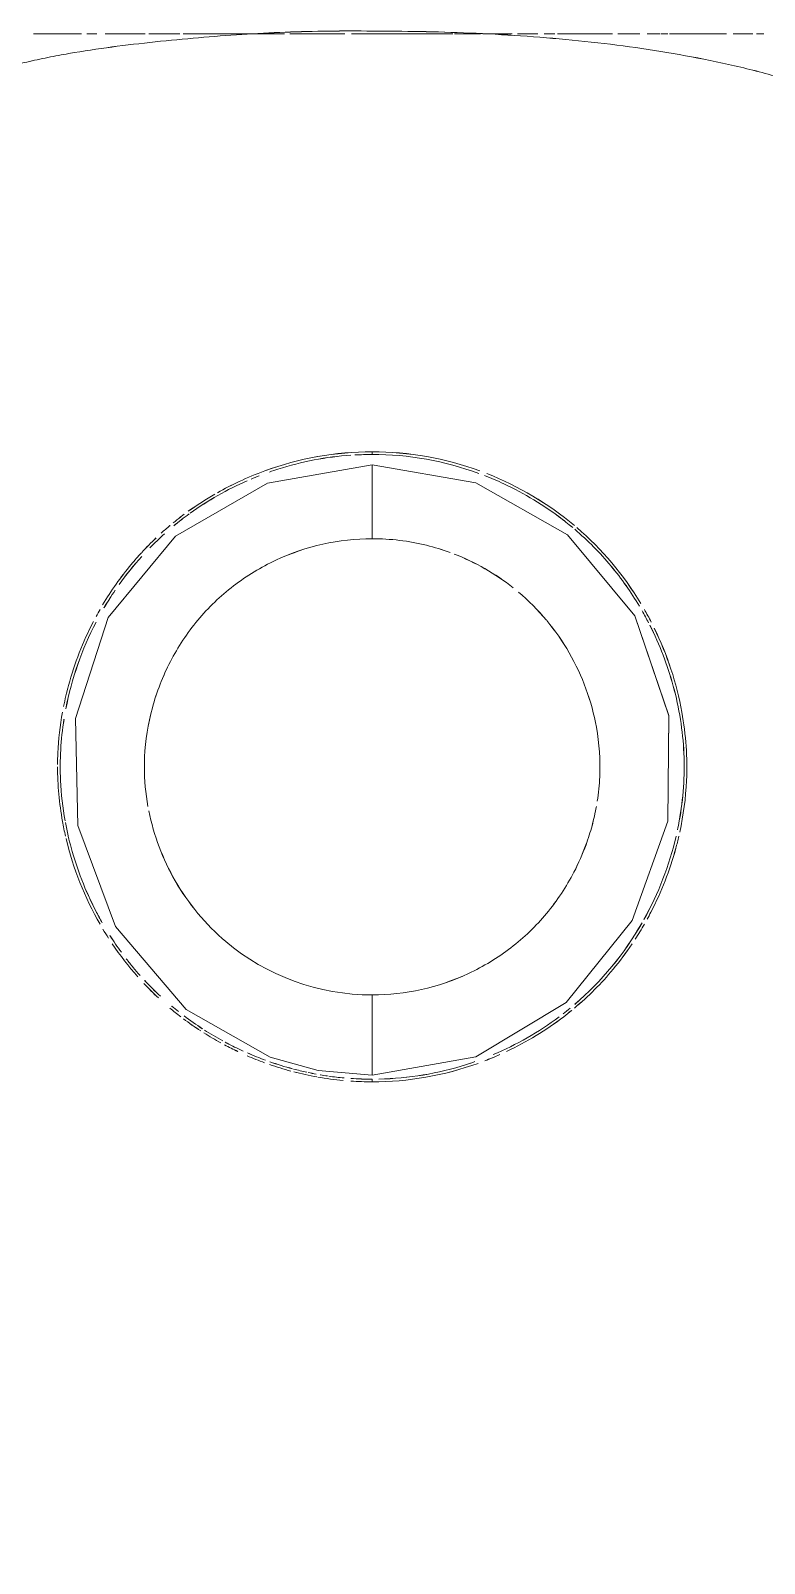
# Model space of a CAD drawing. Header units: millimetres. Extents: x -4000 to 187956, y -58990 to 162485.
# Drawn here: x 1847.4 to 1973.4, y 76805 to 77068 of the extents above; entities that cross this region are included whole.
import ezdxf

# ---------------------------------------------------------------- set-up
doc = ezdxf.new("R2010")
doc.units = ezdxf.units.MM
doc.layers.add('P-SANR-FIXT', color=6, linetype='Continuous', lineweight=9)

# ---------------------------------------------------------------- blocks, each defined once
blk = doc.blocks.new('WCPan-SquattingPan-Vitra-ArkitektSeries-5952 - CMPX502N-V792-0_000')
at = {"layer": 'P-SANR-FIXT', "color": 254}
for p, q in [((-58.16, 124.95), (-49.94, 124.95)), ((-49.02, 124.95), (-47.3, 124.95)), ((-45.86, 124.95), (-39.01, 124.95)), ((-38.36, 124.95), (-33.03, 124.95)), ((-32.45, 124.95), (-15.07, 124.95)), ((-14.16, 124.95), (-12.54, 124.95)), ((10.49, 124.95), (13.84, 124.95)), ((14.14, 124.95), (18.61, 124.95)), ((19.02, 124.95), (24.06, 124.95)), ((24.95, 124.95), (28.47, 124.95)), ((29.53, 124.95), (31.4, 124.95)), ((31.85, 124.95), (33.54, 124.95)), ((36.64, 124.95), (41.26, 124.95)), ((42.18, 124.95), (45.98, 124.95)), ((47.25, 124.95), (49.42, 124.95)), ((49.56, 124.95), (50.8, 124.95)), ((51.1, 124.95), (52.91, 124.95)), ((52.97, 124.95), (59.11, 124.95)), ((62.03, 124.95), (65.41, 124.95)), ((0, 52.76), (0, 52.99)), ((0, -54.66), (0, -54.43))]:
    blk.add_line(p, q, dxfattribs=at)
at = {"layer": 'P-SANR-FIXT', "color": 253}
for p, q in [((-12.54, 124.95), (-4.71, 124.95)), ((-3.58, 124.95), (10.49, 124.95)), ((33.54, 124.95), (36.64, 124.95)), ((59.11, 124.95), (60.87, 124.95)), ((66.03, 124.95), (67.28, 124.95)), ((0, -39.97), (0, -40.86))]:
    blk.add_line(p, q, dxfattribs=at)
at = {"layer": 'P-SANR-FIXT', "color": 50}
for p, q in [((0, 52.99), (0, 53.21)), ((0, -54.89), (0, -54.66))]:
    blk.add_line(p, q, dxfattribs=at)
at = {"layer": 'P-SANR-FIXT', "color": 250}
blk.add_line((0, 39.21), (0, 38.3), dxfattribs=at)
at = {"layer": 'P-SANR-FIXT', "color": 250, "flags": 128}
for points in [[(0, -53.77), (-9.27, -52.94), (-17.51, -50.68), (-31.97, -42.5), (-44.1, -28.22), (-50.58, -10.93), (-50.98, 7.48), (-45.36, 24.77), (-33.81, 38.73), (-18, 47.85), (0, 51.01)], [(0, 51.01), (17.83, 47.93), (33.56, 38.99), (45.09, 25.06), (50.96, 7.94), (50.77, -10.15), (44.67, -27.2), (33.31, -41.29), (17.8, -50.59), (0, -53.77)]]:
    blk.add_lwpolyline(points, dxfattribs=at)
at = {"layer": 'P-SANR-FIXT', "color": 250}
for points, knots in [([(129.51, 77.95), (128.74, 81.46), (127.07, 86.68), (123.84, 93.23), (120.89, 97.97), (117.48, 102.37), (112.51, 107.69), (105.49, 113.48), (96.06, 119.21), (86.05, 123.75), (75.88, 127.3), (65.19, 130.16), (54.55, 132.3), (43.7, 133.93), (32.53, 135.12), (17.68, 136.15), (6.8, 136.38), (0, 136.38)], [0, 0, 0, 0, 0.071429, 0.107143, 0.142857, 0.178571, 0.214286, 0.285714, 0.357143, 0.428571, 0.5, 0.571429, 0.642857, 0.714286, 0.785714, 0.857143, 1, 1, 1, 1]), ([(0, -316.53), (-2.57, -316.65), (-6.63, -316.75), (-12.49, -316.73), (-17.03, -316.62), (-22.03, -316.49), (-27.44, -316.33), (-31.89, -316.08), (-35.25, -315.76), (-37.21, -315.49), (-38.69, -315.25), (-40.15, -315), (-42.63, -314.54), (-45.97, -313.77), (-49.1, -312.78), (-51.51, -311.78), (-53.28, -310.94), (-55.05, -309.93), (-57.41, -308.36), (-60.28, -306.11), (-62.85, -303.76), (-64.39, -302.23), (-65.18, -301.4), (-65.73, -300.82), (-66.22, -300.25), (-66.81, -299.51), (-67.67, -298.23), (-68.35, -296.82), (-68.87, -295.48), (-69.15, -294.67), (-69.37, -294.04), (-69.54, -293.58), (-69.69, -293.2), (-69.81, -292.91), (-69.94, -292.61), (-70.09, -292.26), (-70.31, -291.73), (-70.54, -291.12), (-70.78, -290.45), (-70.99, -289.81), (-71.19, -289.15), (-71.39, -288.44), (-71.61, -287.68), (-71.89, -286.73), (-72.14, -285.92), (-72.3, -285.45), (-72.45, -285.02), (-72.63, -284.48), (-72.87, -283.64), (-73.24, -282.3), (-73.68, -280.62), (-74.15, -278.85), (-74.56, -277.26), (-75.02, -275.49), (-75.69, -273.02), (-77.01, -268.32), (-79.26, -260.33), (-81.89, -250.19), (-84.17, -240.47), (-85.92, -232.4), (-87.84, -223.11), (-90.01, -212.53), (-92.31, -201.03), (-94.68, -188.88), (-97.05, -176.38), (-99.34, -163.8), (-101.12, -153.5), (-102.43, -145.49), (-103.34, -139.7), (-104.2, -133.91), (-105.33, -125.94), (-106.67, -115.71), (-108.18, -103.26), (-110.06, -86.83), (-112.11, -67.27), (-114.14, -47.68), (-115.47, -34.04), (-116.07, -25.77), (-116.42, -20.03), (-116.64, -15.92), (-116.84, -12.43), (-117.01, -9.49), (-117.15, -7.15), (-117.31, -4.76), (-117.5, -1.64), (-117.72, 2.21), (-117.96, 6.71), (-118.26, 12.58), (-118.59, 19.7), (-118.95, 27.84), (-119.28, 36.03), (-119.56, 44.17), (-119.79, 51.56), (-119.92, 57.74), (-120.01, 61.98), (-120.06, 64.86), (-120, 66.8), (-119.87, 68.43), (-119.72, 69.84), (-119.54, 71.34), (-119.29, 73.25), (-118.9, 75.6), (-118.22, 78.41), (-117.23, 81.3), (-115.87, 84.42), (-114.24, 87.67), (-112.35, 90.87), (-110.28, 93.84), (-107.97, 96.54), (-105.41, 99.11), (-103.13, 101.12), (-101.25, 102.65), (-100.05, 103.57), (-99.12, 104.27), (-98.24, 104.94), (-96.78, 106.05), (-94.76, 107.48), (-91.77, 109.17), (-87.62, 111.02), (-81.64, 113.31), (-74.48, 115.82), (-68.07, 117.83), (-62.99, 119.24), (-59.33, 120.14), (-55.74, 120.91), (-50.87, 121.81), (-44.72, 122.74), (-37.27, 123.6), (-29.83, 124.31), (-22.41, 124.89), (-12.48, 125.39), (-5, 125.49), (0, 125.43)], [-1, -1, -1, -1, -0.97619, -0.964286, -0.952381, -0.940476, -0.928571, -0.916667, -0.910714, -0.904762, -0.901786, -0.89881, -0.892857, -0.880952, -0.869048, -0.863095, -0.857143, -0.85119, -0.845238, -0.833333, -0.821429, -0.815476, -0.8125, -0.809524, -0.806548, -0.803571, -0.797619, -0.785714, -0.779762, -0.77381, -0.770833, -0.767857, -0.764881, -0.763393, -0.761905, -0.758929, -0.755952, -0.75, -0.744048, -0.738095, -0.732143, -0.72619, -0.720238, -0.714286, -0.708333, -0.702381, -0.696429, -0.690476, -0.684524, -0.678571, -0.672619, -0.669643, -0.666667, -0.66369, -0.660714, -0.654762, -0.642857, -0.630952, -0.625, -0.619048, -0.613095, -0.607143, -0.60119, -0.595238, -0.589286, -0.583333, -0.577381, -0.574405, -0.571429, -0.568452, -0.565476, -0.559524, -0.553571, -0.547619, -0.535714, -0.52381, -0.511905, -0.5, -0.494048, -0.488095, -0.482143, -0.479167, -0.47619, -0.473214, -0.470238, -0.464286, -0.458333, -0.452381, -0.440476, -0.428571, -0.416667, -0.404762, -0.392857, -0.380952, -0.369048, -0.357143, -0.345238, -0.339286, -0.333333, -0.327381, -0.321429, -0.309524, -0.297619, -0.285714, -0.27381, -0.261905, -0.25, -0.238095, -0.22619, -0.214286, -0.202381, -0.196429, -0.190476, -0.1875, -0.184524, -0.178571, -0.166667, -0.154762, -0.142857, -0.130952, -0.119048, -0.107143, -0.10119, -0.095238, -0.089286, -0.083333, -0.071429, -0.059524, -0.047619, -0.035714, -0.02381, 0, 0, 0, 0]), ([(0, 125.43), (5.34, 125.43), (13.8, 125.28), (25.48, 124.65), (34.36, 123.93), (43.13, 122.93), (51.71, 121.64), (60.17, 120.01), (68.57, 117.97), (76.78, 115.45), (84.8, 112.37), (91.35, 109.16), (96.35, 106.18), (99.91, 103.74), (103.38, 100.99), (107.85, 96.84), (112.84, 90.74), (116.21, 84.15), (117.97, 79.09), (118.88, 75.48), (119.45, 72.3), (119.77, 69.47), (119.93, 66.83), (119.98, 64.71), (119.99, 63.03), (119.99, 62.01), (119.98, 61.16), (119.97, 60.06), (119.93, 58.25), (119.86, 55.26), (119.75, 51.42), (119.64, 47.54), (119.53, 44.03), (119.42, 40.71), (119.29, 36.98), (119.11, 31.92), (118.92, 26.93), (118.73, 22.47), (118.58, 19.03), (118.44, 16.16), (118.31, 13.45), (118.19, 10.96), (118.07, 8.66), (117.96, 6.69), (117.85, 4.57), (117.69, 1.79), (117.49, -1.72), (117.23, -5.98), (116.95, -10.31), (116.66, -14.74), (116.26, -20.61), (115.51, -30.84), (114.35, -45.2), (112.27, -68.07), (109.21, -96.69), (105.5, -125.36), (102.12, -148.02), (99.36, -165), (96.36, -181.94), (93.51, -196.84), (91.28, -207.81), (89.79, -214.88), (88.65, -220.17), (87.48, -225.47), (86.49, -229.85), (85.66, -233.44), (84.91, -236.67), (84.11, -240.05), (83.22, -243.76), (82.25, -247.78), (81.22, -251.94), (80.18, -256.07), (79.26, -259.65), (78.18, -263.8), (76.91, -268.61), (75.82, -272.63), (74.96, -275.78), (74.1, -278.92), (73.15, -282.36), (72.21, -285.67), (71.41, -288.37), (70.37, -291.52), (69.25, -294.43), (68.05, -296.98), (67.13, -298.69), (66.09, -300.32), (64.44, -302.55), (61.91, -305.27), (58.14, -308.26), (54.39, -310.43), (51.04, -311.95), (47.42, -313.32), (42.84, -314.6), (38.33, -315.36), (34.88, -315.75), (31.62, -316.04), (27.15, -316.34), (22.37, -316.52), (18.42, -316.6), (14.39, -316.65), (9.97, -316.64), (5.12, -316.57), (1.82, -316.53), (0, -316.53)], [0, 0, 0, 0, 0.029412, 0.044118, 0.058824, 0.073529, 0.088235, 0.102941, 0.117647, 0.132353, 0.147059, 0.161765, 0.169118, 0.176471, 0.183824, 0.191176, 0.205882, 0.220588, 0.227941, 0.235294, 0.242647, 0.25, 0.257353, 0.264706, 0.268382, 0.272059, 0.273897, 0.275735, 0.279412, 0.283088, 0.286765, 0.290441, 0.292279, 0.294118, 0.297794, 0.301471, 0.308824, 0.316176, 0.323529, 0.330882, 0.338235, 0.345588, 0.349265, 0.352941, 0.356618, 0.360294, 0.367647, 0.375, 0.382353, 0.389706, 0.397059, 0.411765, 0.441176, 0.470588, 0.529412, 0.588235, 0.617647, 0.647059, 0.676471, 0.705882, 0.724265, 0.733456, 0.742647, 0.751838, 0.761029, 0.765625, 0.770221, 0.779412, 0.788603, 0.797794, 0.806985, 0.811581, 0.816176, 0.820772, 0.825368, 0.829963, 0.832261, 0.834559, 0.839154, 0.84375, 0.848346, 0.852941, 0.862132, 0.866728, 0.871324, 0.875919, 0.880515, 0.889706, 0.898897, 0.908088, 0.912684, 0.917279, 0.926471, 0.935662, 0.940257, 0.944853, 0.954044, 0.963235, 0.967831, 0.972426, 0.981618, 0.990809, 1, 1, 1, 1]), ([(-39.13, -0.84), (-39.13, -0.27), (-39.06, 3.14), (-38.06, 9.35), (-34.93, 17.36), (-30.2, 24.53), (-24.02, 30.46), (-14.2, 36.38), (-5.7, 38.33), (0, 38.3)], [0.5, 0.5, 0.5, 0.5, 0.5138889, 0.5833333, 0.6527778, 0.7222222, 0.7916667, 0.8611111, 1, 1, 1, 1]), ([(30, 24.25), (31.44, 22.52), (35.33, 16.91), (38.7, 7.72), (39.32, -1.11), (38.89, -5.34), (38.67, -6.73)], [0.278521, 0.278521, 0.278521, 0.278521, 0.3333333, 0.4444444, 0.5138889, 0.5482288, 0.5482288, 0.5482288, 0.5482288]), ([(0, -39.97), (-9.12, -40.02), (-22.72, -35.02), (-34.35, -20.99), (-37.52, -12.61), (-38.37, -8.4)], [0, 0, 0, 0, 0.2222222, 0.3333333, 0.437997, 0.437997, 0.437997, 0.437997]), ([(36.73, -14.2), (36.14, -15.81), (34.3, -19.99), (30.2, -26.2), (24.02, -32.13), (14.2, -38.06), (5.7, -40), (0, -39.97)], [0.6111111, 0.6111111, 0.6111111, 0.6111111, 0.6527778, 0.7222222, 0.7916667, 0.8611111, 1, 1, 1, 1])]:
    blk.add_open_spline(points, degree=3, knots=knots, dxfattribs=at)
at = {"layer": 'P-SANR-FIXT', "color": 253}
for points in [[(-18.43, 49.96), (-12.54, 52.11), (-6.28, 53.25), (0, 53.21)], [(-16.18, 50.25), (-12.12, 51.55), (-7.91, 52.36), (-3.65, 52.65)], [(-2.96, 52.69), (-1.98, 52.74), (-0.99, 52.76), (0, 52.76)], [(0, 53.21), (6.3, 53.25), (12.57, 52.11), (18.48, 49.95)], [(18.32, 49.52), (12.46, 51.66), (6.24, 52.8), (0, 52.76)], [(-31.28, 42.68), (-28.22, 44.88), (-24.92, 46.74), (-21.47, 48.25)], [(19.68, 49.49), (25.14, 47.35), (30.26, 44.33), (34.74, 40.57)], [(-31.59, 43.02), (-30.11, 44.07), (-28.59, 45.06), (-27.01, 45.96)], [(-32.78, 41.56), (-32.34, 41.9), (-31.9, 42.23), (-31.45, 42.56)], [(-36.26, 39.25), (-35.76, 39.7), (-35.25, 40.14), (-34.73, 40.57)], [(35.16, 40.21), (39.48, 36.5), (43.19, 32.09), (46.13, 27.22)], [(-39.58, 35.96), (-38.79, 36.81), (-37.98, 37.64), (-37.13, 38.43)], [(-38.19, 36.75), (-37.39, 37.57), (-36.55, 38.37), (-35.69, 39.14)], [(9.34, 37.18), (10.71, 36.84), (12.06, 36.43), (13.38, 35.94)], [(-43.45, 30.46), (-42.26, 32.13), (-40.97, 33.74), (-39.59, 35.26)], [(-46.07, 26.44), (-45.46, 27.46), (-44.82, 28.47), (-44.15, 29.46)], [(25.14, 29.16), (26.88, 27.69), (28.49, 26.07), (29.95, 24.32)], [(-52.62, 9.14), (-51.62, 14.3), (-49.86, 19.33), (-47.42, 24)], [(-47.42, 24.97), (-47.2, 25.38), (-46.98, 25.78), (-46.75, 26.18)], [(47.47, 23.89), (47.11, 24.59), (46.74, 25.27), (46.35, 25.95)], [(46.75, 26.17), (47.16, 25.46), (47.55, 24.74), (47.93, 24.01)], [(-53.2, -10.2), (-53.76, -7.11), (-54.05, -3.97), (-54.05, -0.83)], [(-38.52, -7.63), (-38.92, -5.39), (-39.13, -3.11), (-39.13, -0.84)], [(38.52, -7.62), (38.32, -8.74), (37.81, -10.96), (37.12, -13.13), (36.73, -14.2)], [(-52.68, -12.74), (-52.87, -11.9), (-53.05, -11.06), (-53.2, -10.2)], [(-52.22, -12.68), (-52.4, -11.93), (-52.56, -11.17), (-52.7, -10.41)], [(-46.75, -27.84), (-49.39, -23.25), (-51.37, -18.27), (-52.59, -13.12)], [(46.69, -27.03), (49.18, -22.56), (51.05, -17.73), (52.21, -12.75)], [(-45.28, -30.25), (-45.61, -29.74), (-45.94, -29.22), (-46.25, -28.69)], [(34.8, -41.6), (39.41, -37.65), (43.32, -32.89), (46.36, -27.62)], [(46.75, -27.85), (46.25, -28.71), (45.74, -29.56), (45.2, -30.39)], [(-43.08, -32.66), (-43.77, -31.73), (-44.42, -30.77), (-45.04, -29.79)], [(-40.27, -36.86), (-41.85, -35.08), (-43.31, -33.19), (-44.64, -31.22)], [(-36.72, -40.49), (-37.58, -39.69), (-38.42, -38.86), (-39.22, -38)], [(-36.39, -40.18), (-37.32, -39.32), (-38.22, -38.43), (-39.08, -37.5)], [(-32.89, -43.73), (-33.52, -43.25), (-34.14, -42.75), (-34.74, -42.24)], [(-29.44, -46.16), (-30.46, -45.5), (-31.45, -44.81), (-32.42, -44.08)], [(-29.17, -45.78), (-30.25, -45.09), (-31.3, -44.35), (-32.32, -43.58)], [(20.77, -50.23), (24.79, -48.54), (28.6, -46.36), (32.09, -43.76)], [(-25.99, -48.22), (-26.98, -47.68), (-27.95, -47.11), (-28.9, -46.51)], [(-25.67, -47.87), (-26.74, -47.28), (-27.8, -46.66), (-28.83, -46)], [(-23.1, -49.69), (-23.86, -49.33), (-24.61, -48.95), (-25.35, -48.56)], [(-18.32, -51.19), (-19.37, -50.81), (-20.41, -50.39), (-21.43, -49.94)], [(-18.48, -51.62), (-19.49, -51.25), (-20.49, -50.85), (-21.48, -50.42)], [(-13.96, -53.05), (-15.2, -52.72), (-16.43, -52.34), (-17.65, -51.91)], [(-13.68, -52.66), (-15, -52.3), (-16.31, -51.9), (-17.6, -51.45)], [(18.2, -51.72), (12.37, -53.82), (6.2, -54.92), (0, -54.89)], [(1.16, -54.42), (6.26, -54.34), (11.32, -53.47), (16.18, -51.92)], [(21.91, -50.23), (21.07, -50.6), (20.22, -50.96), (19.36, -51.29)], [(-11.25, -53.24), (-12, -53.08), (-12.75, -52.9), (-13.5, -52.7)], [(-9.49, -54.06), (-10.83, -53.82), (-12.15, -53.53), (-13.46, -53.18)], [(-9.64, -53.57), (-10.09, -53.48), (-10.54, -53.4), (-10.98, -53.3)], [(-4.98, -54.67), (-6.45, -54.54), (-7.91, -54.34), (-9.36, -54.08)], [(-7.66, -53.89), (-8.08, -53.83), (-8.49, -53.77), (-8.9, -53.7)], [(-4.82, -54.23), (-5.7, -54.15), (-6.59, -54.05), (-7.47, -53.92)], [(0, -54.89), (-1.22, -54.89), (-2.44, -54.86), (-3.66, -54.78)], [(0, -54.43), (-1.22, -54.44), (-2.44, -54.4), (-3.65, -54.32)]]:
    blk.add_open_spline(points, degree=3, dxfattribs=at)
at = {"layer": 'P-SANR-FIXT', "color": 254}
for points in [[(-17.65, 49.76), (-17.16, 49.93), (-16.67, 50.09), (-16.18, 50.25)], [(-20.77, 48.55), (-20.32, 48.75), (-19.86, 48.93), (-19.4, 49.11)], [(-34.1, 40.51), (-33.66, 40.87), (-33.23, 41.22), (-32.78, 41.56)], [(0, 39.21), (0, 39.25), (0, 39.34), (0, 39.48)], [(34.44, 40.22), (34.06, 40.55), (33.67, 40.86), (33.27, 41.18)], [(-33.28, -42.84), (-33.67, -42.53), (-34.06, -42.22), (-34.44, -41.89)], [(0, -41.15), (0, -40.99), (0, -40.9), (0, -40.86)], [(32.79, -43.23), (33.2, -42.91), (33.61, -42.59), (34, -42.26)], [(16.18, -51.92), (16.67, -51.77), (17.17, -51.6), (17.66, -51.43)]]:
    blk.add_open_spline(points, degree=3, dxfattribs=at)
at = {"layer": 'P-SANR-FIXT', "color": 250}
for points in [[(0, 39.48), (0, 39.62), (0, 40), (0, 40.89), (0, 42.06), (0, 43.48), (0, 45.13), (0, 46.96), (0, 48.93), (0, 50.32), (0, 51.01)], [(0, 38.3), (3.15, 38.32), (6.29, 37.93), (9.34, 37.18)], [(14.07, 35.68), (17.72, 34.27), (21.16, 32.32), (24.23, 29.9)], [(0, -53.77), (0, -53.03), (0, -51.54), (0, -49.4), (0, -47.4), (0, -45.58), (0, -44.01), (0, -42.72), (0, -41.73), (0, -41.3), (0, -41.15)]]:
    blk.add_open_spline(points, degree=3, dxfattribs=at)
at = {"layer": 'P-SANR-FIXT', "color": 253}
for points, knots in [([(-26.58, 46.21), (-25.35, 46.9), (-22.7, 48.26), (-19.95, 49.41), (-18.47, 49.95)], [0.8362703, 0.8362703, 0.8362703, 0.8362703, 0.86111111, 0.88888889, 0.88888889, 0.88888889, 0.88888889]), ([(33.27, 41.18), (33.06, 41.35), (29.76, 43.91), (25.12, 46.71), (20.41, 48.72), (19.28, 49.16)], [0.78673632, 0.78673632, 0.78673632, 0.78673632, 0.79166667, 0.86111111, 0.88277509, 0.88277509, 0.88277509, 0.88277509]), ([(-34.19, 41.03), (-33.76, 41.37), (-33.14, 41.87), (-32.5, 42.35), (-32.3, 42.49)], [0.78197225, 0.78197225, 0.78197225, 0.78197225, 0.79166667, 0.79602802, 0.79602802, 0.79602802, 0.79602802]), ([(45.9, 26.73), (44.46, 29.15), (41.12, 33.89), (37.04, 38.01), (34.79, 39.93)], [0.6720379, 0.6720379, 0.6720379, 0.6720379, 0.7222222, 0.7750486, 0.7750486, 0.7750486, 0.7750486]), ([(-46.3, 26.95), (-44.84, 29.39), (-42.69, 32.46), (-40.23, 35.26), (-39.63, 35.91)], [0.67191093, 0.67191093, 0.67191093, 0.67191093, 0.72222222, 0.73788532, 0.73788532, 0.73788532, 0.73788532]), ([(-53.01, 9.52), (-52.77, 10.73), (-51.58, 15.77), (-49.69, 20.61), (-47.88, 24.1)], [0.56141945, 0.56141945, 0.56141945, 0.56141945, 0.58333333, 0.65277778, 0.65277778, 0.65277778, 0.65277778]), ([(52.45, -11.67), (52.56, -11.16), (53.41, -6.82), (53.99, 1.52), (52.15, 12.96), (49.39, 20.12), (47.7, 23.46)], [0.4350947, 0.4350947, 0.4350947, 0.4350947, 0.4444444, 0.5138889, 0.5833333, 0.6498701, 0.6498701, 0.6498701, 0.6498701]), ([(48.46, 22.96), (50.69, 18.4), (53.54, 9.76), (54.38, -2.26), (53.47, -9.12), (52.84, -12.03)], [0.3547305, 0.3547305, 0.3547305, 0.3547305, 0.4444444, 0.5138889, 0.5665006, 0.5665006, 0.5665006, 0.5665006]), ([(-54.05, -0.43), (-54.04, 0.22), (-53.96, 3.22), (-53.62, 6.22), (-53.2, 8.54)], [0.50234719, 0.50234719, 0.50234719, 0.50234719, 0.51388889, 0.55555556, 0.55555556, 0.55555556, 0.55555556]), ([(-52.75, -10.13), (-53.17, -7.83), (-53.83, -2.01), (-53.49, 3.85), (-52.94, 7.31)], [-0.5555556, -0.5555556, -0.5555556, -0.5555556, -0.5138889, -0.451343, -0.451343, -0.451343, -0.451343]), ([(-46.36, -27.62), (-46.74, -26.94), (-48.98, -22.83), (-50.94, -17.82), (-52.06, -13.4), (-52.21, -12.75)], [-0.66666667, -0.66666667, -0.66666667, -0.66666667, -0.65277778, -0.58333333, -0.57144917, -0.57144917, -0.57144917, -0.57144917]), ([(52.68, -12.74), (52.52, -13.43), (51.38, -17.94), (49.52, -22.72), (47.45, -26.59), (47.23, -26.99)], [0.57078633, 0.57078633, 0.57078633, 0.57078633, 0.58333333, 0.65277778, 0.66090061, 0.66090061, 0.66090061, 0.66090061]), ([(44.65, -31.23), (43.63, -32.73), (40.65, -36.71), (37.14, -40.23), (34.73, -42.25)], [0.6900879, 0.6900879, 0.6900879, 0.6900879, 0.72222222, 0.77777778, 0.77777778, 0.77777778, 0.77777778]), ([(-39.88, -36.62), (-40.27, -36.19), (-41.08, -35.25), (-41.85, -34.29), (-42.24, -33.78)], [-0.73270712, -0.73270712, -0.73270712, -0.73270712, -0.72222222, -0.7107225, -0.7107225, -0.7107225, -0.7107225]), ([(34.27, -42.63), (33.82, -43), (30.36, -45.74), (26.56, -48.05), (23.1, -49.68)], [0.78135794, 0.78135794, 0.78135794, 0.78135794, 0.79166667, 0.85934924, 0.85934924, 0.85934924, 0.85934924]), ([(-22.16, -49.62), (-22.32, -49.54), (-23.37, -49.06), (-24.4, -48.55), (-25.26, -48.08)], [-0.86423752, -0.86423752, -0.86423752, -0.86423752, -0.86111111, -0.84368511, -0.84368511, -0.84368511, -0.84368511])]:
    blk.add_open_spline(points, degree=3, knots=knots, dxfattribs=at)
blk = doc.blocks.new('CMF2_NHAXUONG_A_rvt-1-0_000')
at = {"layer": 'P-SANR-FIXT', "color": 254}
for p, q in [((1847.88, 77067.45), (1856.1, 77067.45)), ((1857.01, 77067.45), (1858.73, 77067.45)), ((1860.18, 77067.45), (1867.03, 77067.45)), ((1867.67, 77067.45), (1873.01, 77067.45)), ((1873.58, 77067.45), (1890.97, 77067.45)), ((1891.88, 77067.45), (1893.5, 77067.45)), ((1916.52, 77067.45), (1919.88, 77067.45)), ((1920.17, 77067.45), (1924.64, 77067.45)), ((1925.05, 77067.45), (1930.1, 77067.45)), ((1930.99, 77067.45), (1934.51, 77067.45)), ((1935.57, 77067.45), (1937.43, 77067.45)), ((1937.89, 77067.45), (1939.58, 77067.45)), ((1942.68, 77067.45), (1947.3, 77067.45)), ((1948.21, 77067.45), (1952.01, 77067.45)), ((1953.29, 77067.45), (1955.46, 77067.45)), ((1955.6, 77067.45), (1956.84, 77067.45)), ((1957.13, 77067.45), (1958.95, 77067.45)), ((1959.01, 77067.45), (1965.15, 77067.45)), ((1968.07, 77067.45), (1971.45, 77067.45)), ((1906.04, 76995.26), (1906.04, 76995.49)), ((1906.04, 76887.85), (1906.04, 76888.07))]:
    blk.add_line(p, q, dxfattribs=at)
at = {"layer": 'P-SANR-FIXT', "color": 253}
for p, q in [((1893.5, 77067.45), (1901.33, 77067.45)), ((1902.46, 77067.45), (1916.52, 77067.45)), ((1939.58, 77067.45), (1942.68, 77067.45)), ((1965.15, 77067.45), (1966.91, 77067.45)), ((1972.07, 77067.45), (1973.32, 77067.45)), ((1906.04, 76902.53), (1906.04, 76901.64))]:
    blk.add_line(p, q, dxfattribs=at)
at = {"layer": 'P-SANR-FIXT', "color": 50}
for p, q in [((1906.04, 76995.49), (1906.04, 76995.72)), ((1906.04, 76887.62), (1906.04, 76887.85))]:
    blk.add_line(p, q, dxfattribs=at)
at = {"layer": 'P-SANR-FIXT', "color": 250}
blk.add_line((1906.04, 76981.72), (1906.04, 76980.8), dxfattribs=at)
at = {"layer": 'P-SANR-FIXT', "color": 250, "flags": 128}
for points in [[(1906.04, 76888.73), (1896.76, 76889.56), (1888.53, 76891.82), (1874.07, 76900.01), (1861.94, 76914.28), (1855.45, 76931.58), (1855.06, 76949.98), (1860.68, 76967.27), (1872.23, 76981.24), (1888.04, 76990.35), (1906.04, 76993.52)], [(1906.04, 76993.52), (1923.87, 76990.43), (1939.6, 76981.49), (1951.13, 76967.56), (1957, 76950.45), (1956.8, 76932.35), (1950.71, 76915.3), (1939.35, 76901.22), (1923.84, 76891.91), (1906.04, 76888.73)]]:
    blk.add_lwpolyline(points, dxfattribs=at)
at = {"layer": 'P-SANR-FIXT', "color": 250}
for points, knots in [([(2035.54, 77020.45), (2034.78, 77023.96), (2033.11, 77029.18), (2029.88, 77035.74), (2026.92, 77040.47), (2023.52, 77044.87), (2018.54, 77050.19), (2011.53, 77055.98), (2002.1, 77061.71), (1992.09, 77066.26), (1981.92, 77069.8), (1971.22, 77072.66), (1960.59, 77074.8), (1949.74, 77076.43), (1938.57, 77077.62), (1923.71, 77078.65), (1912.84, 77078.88), (1906.04, 77078.88)], [0, 0, 0, 0, 0.071429, 0.107143, 0.142857, 0.178571, 0.214286, 0.285714, 0.357143, 0.428571, 0.5, 0.571429, 0.642857, 0.714286, 0.785714, 0.857143, 1, 1, 1, 1]), ([(1906.04, 76625.97), (1903.47, 76625.85), (1899.41, 76625.75), (1893.55, 76625.78), (1889.01, 76625.89), (1884.01, 76626.01), (1878.6, 76626.17), (1874.15, 76626.43), (1870.79, 76626.75), (1868.83, 76627.01), (1867.34, 76627.26), (1865.88, 76627.5), (1863.41, 76627.96), (1860.07, 76628.73), (1856.94, 76629.73), (1854.52, 76630.72), (1852.76, 76631.56), (1850.99, 76632.57), (1848.63, 76634.14), (1845.76, 76636.39), (1843.19, 76638.74), (1841.65, 76640.28), (1840.86, 76641.1), (1840.31, 76641.69), (1839.82, 76642.25), (1839.23, 76643), (1838.37, 76644.28), (1837.69, 76645.68), (1837.17, 76647.02), (1836.89, 76647.83), (1836.66, 76648.46), (1836.5, 76648.92), (1836.35, 76649.3), (1836.23, 76649.6), (1836.1, 76649.89), (1835.95, 76650.25), (1835.73, 76650.78), (1835.49, 76651.38), (1835.26, 76652.05), (1835.05, 76652.7), (1834.85, 76653.35), (1834.65, 76654.06), (1834.43, 76654.82), (1834.15, 76655.78), (1833.9, 76656.58), (1833.73, 76657.06), (1833.59, 76657.48), (1833.41, 76658.02), (1833.17, 76658.87), (1832.8, 76660.2), (1832.35, 76661.88), (1831.89, 76663.66), (1831.48, 76665.25), (1831.02, 76667.02), (1830.35, 76669.48), (1829.03, 76674.19), (1826.78, 76682.17), (1824.15, 76692.32), (1821.87, 76702.03), (1820.12, 76710.1), (1818.2, 76719.39), (1816.03, 76729.97), (1813.73, 76741.47), (1811.35, 76753.62), (1808.98, 76766.13), (1806.69, 76778.71), (1804.91, 76789), (1803.6, 76797.01), (1802.69, 76802.8), (1801.83, 76808.59), (1800.71, 76816.57), (1799.37, 76826.79), (1797.85, 76839.24), (1795.98, 76855.68), (1793.93, 76875.24), (1791.9, 76894.82), (1790.57, 76908.47), (1789.97, 76916.74), (1789.62, 76922.47), (1789.39, 76926.58), (1789.2, 76930.07), (1789.03, 76933.01), (1788.88, 76935.35), (1788.73, 76937.74), (1788.54, 76940.87), (1788.32, 76944.71), (1788.07, 76949.21), (1787.78, 76955.08), (1787.44, 76962.21), (1787.09, 76970.34), (1786.76, 76978.54), (1786.47, 76986.67), (1786.25, 76994.06), (1786.11, 77000.25), (1786.03, 77004.49), (1785.98, 77007.36), (1786.04, 77009.3), (1786.17, 77010.94), (1786.32, 77012.34), (1786.5, 77013.85), (1786.75, 77015.76), (1787.14, 77018.1), (1787.82, 77020.91), (1788.81, 77023.8), (1790.17, 77026.93), (1791.8, 77030.17), (1793.69, 77033.38), (1795.76, 77036.34), (1798.06, 77039.04), (1800.63, 77041.62), (1802.91, 77043.63), (1804.78, 77045.15), (1805.98, 77046.07), (1806.92, 77046.78), (1807.8, 77047.45), (1809.25, 77048.55), (1811.28, 77049.98), (1814.27, 77051.67), (1818.42, 77053.52), (1824.4, 77055.81), (1831.56, 77058.32), (1837.97, 77060.33), (1843.04, 77061.74), (1846.71, 77062.65), (1850.3, 77063.41), (1855.17, 77064.32), (1861.32, 77065.24), (1868.77, 77066.1), (1876.21, 77066.81), (1883.63, 77067.4), (1893.56, 77067.9), (1901.04, 77067.99), (1906.04, 77067.93)], [-1, -1, -1, -1, -0.97619, -0.964286, -0.952381, -0.940476, -0.928571, -0.916667, -0.910714, -0.904762, -0.901786, -0.89881, -0.892857, -0.880952, -0.869048, -0.863095, -0.857143, -0.85119, -0.845238, -0.833333, -0.821429, -0.815476, -0.8125, -0.809524, -0.806548, -0.803571, -0.797619, -0.785714, -0.779762, -0.77381, -0.770833, -0.767857, -0.764881, -0.763393, -0.761905, -0.758929, -0.755952, -0.75, -0.744048, -0.738095, -0.732143, -0.72619, -0.720238, -0.714286, -0.708333, -0.702381, -0.696429, -0.690476, -0.684524, -0.678571, -0.672619, -0.669643, -0.666667, -0.66369, -0.660714, -0.654762, -0.642857, -0.630952, -0.625, -0.619048, -0.613095, -0.607143, -0.60119, -0.595238, -0.589286, -0.583333, -0.577381, -0.574405, -0.571429, -0.568452, -0.565476, -0.559524, -0.553571, -0.547619, -0.535714, -0.52381, -0.511905, -0.5, -0.494048, -0.488095, -0.482143, -0.479167, -0.47619, -0.473214, -0.470238, -0.464286, -0.458333, -0.452381, -0.440476, -0.428571, -0.416667, -0.404762, -0.392857, -0.380952, -0.369048, -0.357143, -0.345238, -0.339286, -0.333333, -0.327381, -0.321429, -0.309524, -0.297619, -0.285714, -0.27381, -0.261905, -0.25, -0.238095, -0.22619, -0.214286, -0.202381, -0.196429, -0.190476, -0.1875, -0.184524, -0.178571, -0.166667, -0.154762, -0.142857, -0.130952, -0.119048, -0.107143, -0.10119, -0.095238, -0.089286, -0.083333, -0.071429, -0.059524, -0.047619, -0.035714, -0.02381, 0, 0, 0, 0]), ([(1906.04, 77067.93), (1911.37, 77067.93), (1919.84, 77067.79), (1931.52, 77067.16), (1940.4, 77066.43), (1949.17, 77065.43), (1957.75, 77064.14), (1966.21, 77062.52), (1974.61, 77060.47), (1982.82, 77057.96), (1990.84, 77054.87), (1997.39, 77051.67), (2002.39, 77048.68), (2005.95, 77046.24), (2009.42, 77043.5), (2013.89, 77039.35), (2018.87, 77033.25), (2022.25, 77026.65), (2024.01, 77021.59), (2024.92, 77017.98), (2025.49, 77014.81), (2025.81, 77011.98), (2025.97, 77009.33), (2026.02, 77007.21), (2026.03, 77005.54), (2026.02, 77004.51), (2026.02, 77003.67), (2026, 77002.57), (2025.97, 77000.76), (2025.9, 76997.76), (2025.79, 76993.93), (2025.67, 76990.04), (2025.56, 76986.53), (2025.46, 76983.22), (2025.33, 76979.48), (2025.15, 76974.42), (2024.95, 76969.43), (2024.77, 76964.98), (2024.61, 76961.54), (2024.48, 76958.67), (2024.35, 76955.95), (2024.22, 76953.47), (2024.1, 76951.17), (2024, 76949.19), (2023.88, 76947.08), (2023.73, 76944.3), (2023.52, 76940.79), (2023.26, 76936.53), (2022.99, 76932.2), (2022.7, 76927.77), (2022.29, 76921.9), (2021.55, 76911.66), (2020.39, 76897.3), (2018.3, 76874.43), (2015.24, 76845.81), (2011.53, 76817.15), (2008.15, 76794.48), (2005.39, 76777.5), (2002.4, 76760.56), (1999.55, 76745.66), (1997.32, 76734.69), (1995.83, 76727.63), (1994.68, 76722.34), (1993.51, 76717.03), (1992.52, 76712.65), (1991.7, 76709.06), (1990.95, 76705.83), (1990.15, 76702.45), (1989.26, 76698.74), (1988.28, 76694.72), (1987.25, 76690.57), (1986.21, 76686.44), (1985.3, 76682.85), (1984.22, 76678.71), (1982.95, 76673.89), (1981.86, 76669.87), (1981, 76666.72), (1980.14, 76663.58), (1979.19, 76660.15), (1978.25, 76656.83), (1977.45, 76654.14), (1976.41, 76650.98), (1975.29, 76648.08), (1974.09, 76645.52), (1973.16, 76643.82), (1972.12, 76642.18), (1970.48, 76639.95), (1967.94, 76637.23), (1964.17, 76634.25), (1960.43, 76632.07), (1957.08, 76630.55), (1953.45, 76629.18), (1948.88, 76627.9), (1944.36, 76627.14), (1940.92, 76626.76), (1937.65, 76626.46), (1933.19, 76626.16), (1928.41, 76625.98), (1924.46, 76625.9), (1920.43, 76625.86), (1916.01, 76625.87), (1911.16, 76625.93), (1907.86, 76625.97), (1906.04, 76625.97)], [0, 0, 0, 0, 0.029412, 0.044118, 0.058824, 0.073529, 0.088235, 0.102941, 0.117647, 0.132353, 0.147059, 0.161765, 0.169118, 0.176471, 0.183824, 0.191176, 0.205882, 0.220588, 0.227941, 0.235294, 0.242647, 0.25, 0.257353, 0.264706, 0.268382, 0.272059, 0.273897, 0.275735, 0.279412, 0.283088, 0.286765, 0.290441, 0.292279, 0.294118, 0.297794, 0.301471, 0.308824, 0.316176, 0.323529, 0.330882, 0.338235, 0.345588, 0.349265, 0.352941, 0.356618, 0.360294, 0.367647, 0.375, 0.382353, 0.389706, 0.397059, 0.411765, 0.441176, 0.470588, 0.529412, 0.588235, 0.617647, 0.647059, 0.676471, 0.705882, 0.724265, 0.733456, 0.742647, 0.751838, 0.761029, 0.765625, 0.770221, 0.779412, 0.788603, 0.797794, 0.806985, 0.811581, 0.816176, 0.820772, 0.825368, 0.829963, 0.832261, 0.834559, 0.839154, 0.84375, 0.848346, 0.852941, 0.862132, 0.866728, 0.871324, 0.875919, 0.880515, 0.889706, 0.898897, 0.908088, 0.912684, 0.917279, 0.926471, 0.935662, 0.940257, 0.944853, 0.954044, 0.963235, 0.967831, 0.972426, 0.981618, 0.990809, 1, 1, 1, 1]), ([(1866.9, 76941.66), (1866.9, 76942.23), (1866.98, 76945.64), (1867.98, 76951.86), (1871.11, 76959.86), (1875.84, 76967.03), (1882.02, 76972.96), (1891.83, 76978.89), (1900.34, 76980.83), (1906.04, 76980.8)], [0.5, 0.5, 0.5, 0.5, 0.5138889, 0.5833333, 0.6527778, 0.7222222, 0.7916667, 0.8611111, 1, 1, 1, 1]), ([(1936.04, 76966.76), (1937.48, 76965.03), (1941.37, 76959.42), (1944.74, 76950.22), (1945.36, 76941.39), (1944.93, 76937.16), (1944.71, 76935.77)], [0.278521, 0.278521, 0.278521, 0.278521, 0.3333333, 0.4444444, 0.5138889, 0.5482288, 0.5482288, 0.5482288, 0.5482288]), ([(1906.04, 76902.53), (1896.92, 76902.48), (1883.32, 76907.48), (1871.68, 76921.51), (1868.52, 76929.9), (1867.67, 76934.1)], [0, 0, 0, 0, 0.2222222, 0.3333333, 0.437997, 0.437997, 0.437997, 0.437997]), ([(1942.76, 76928.3), (1942.18, 76926.7), (1940.34, 76922.52), (1936.24, 76916.3), (1930.06, 76910.37), (1920.24, 76904.45), (1911.73, 76902.5), (1906.04, 76902.53)], [0.6111111, 0.6111111, 0.6111111, 0.6111111, 0.6527778, 0.7222222, 0.7916667, 0.8611111, 1, 1, 1, 1])]:
    blk.add_open_spline(points, degree=3, knots=knots, dxfattribs=at)
at = {"layer": 'P-SANR-FIXT', "color": 253}
for points in [[(1887.6, 76992.47), (1893.5, 76994.62), (1899.75, 76995.75), (1906.04, 76995.72)], [(1889.86, 76992.75), (1893.92, 76994.05), (1898.13, 76994.87), (1902.38, 76995.15)], [(1903.08, 76995.19), (1904.06, 76995.24), (1905.05, 76995.27), (1906.04, 76995.26)], [(1906.04, 76995.72), (1912.34, 76995.75), (1918.61, 76994.61), (1924.51, 76992.45)], [(1924.35, 76992.02), (1918.5, 76994.16), (1912.28, 76995.3), (1906.04, 76995.26)], [(1874.76, 76985.19), (1877.82, 76987.38), (1881.12, 76989.25), (1884.57, 76990.76)], [(1925.72, 76991.99), (1931.18, 76989.85), (1936.3, 76986.84), (1940.78, 76983.07)], [(1874.45, 76985.52), (1875.92, 76986.58), (1877.45, 76987.56), (1879.03, 76988.47)], [(1873.25, 76984.07), (1873.69, 76984.41), (1874.14, 76984.74), (1874.59, 76985.06)], [(1869.78, 76981.75), (1870.28, 76982.2), (1870.79, 76982.64), (1871.3, 76983.08)], [(1941.2, 76982.71), (1945.52, 76979.01), (1949.22, 76974.6), (1952.17, 76969.72)], [(1866.46, 76978.46), (1867.24, 76979.31), (1868.06, 76980.14), (1868.9, 76980.94)], [(1867.84, 76979.25), (1868.65, 76980.07), (1869.49, 76980.87), (1870.35, 76981.64)], [(1915.38, 76979.68), (1916.74, 76979.34), (1918.09, 76978.93), (1919.42, 76978.45)], [(1862.59, 76972.97), (1863.78, 76974.64), (1865.07, 76976.24), (1866.45, 76977.76)], [(1859.97, 76968.94), (1860.57, 76969.97), (1861.21, 76970.98), (1861.89, 76971.96)], [(1931.18, 76971.66), (1932.92, 76970.2), (1934.53, 76968.58), (1935.98, 76966.83)], [(1853.41, 76951.64), (1854.42, 76956.81), (1856.18, 76961.83), (1858.62, 76966.5)], [(1858.62, 76967.47), (1858.84, 76967.88), (1859.06, 76968.28), (1859.29, 76968.68)], [(1953.51, 76966.4), (1953.15, 76967.09), (1952.78, 76967.77), (1952.39, 76968.45)], [(1952.79, 76968.67), (1953.2, 76967.96), (1953.59, 76967.24), (1953.97, 76966.51)], [(1852.84, 76932.3), (1852.28, 76935.39), (1851.99, 76938.53), (1851.99, 76941.67)], [(1867.52, 76934.88), (1867.12, 76937.12), (1866.91, 76939.39), (1866.9, 76941.66)], [(1944.56, 76934.88), (1944.35, 76933.77), (1943.85, 76931.54), (1943.16, 76929.37), (1942.76, 76928.3)], [(1853.36, 76929.76), (1853.17, 76930.6), (1852.99, 76931.45), (1852.84, 76932.3)], [(1853.81, 76929.82), (1853.64, 76930.57), (1853.48, 76931.33), (1853.34, 76932.09)], [(1859.29, 76914.66), (1856.65, 76919.25), (1854.67, 76924.23), (1853.45, 76929.39)], [(1952.72, 76915.47), (1955.22, 76919.94), (1957.09, 76924.77), (1958.25, 76929.76)], [(1860.76, 76912.25), (1860.42, 76912.76), (1860.1, 76913.28), (1859.78, 76913.81)], [(1940.84, 76900.91), (1945.45, 76904.86), (1949.36, 76909.61), (1952.39, 76914.89)], [(1952.79, 76914.65), (1952.29, 76913.79), (1951.77, 76912.94), (1951.23, 76912.11)], [(1862.95, 76909.84), (1862.27, 76910.78), (1861.62, 76911.73), (1860.99, 76912.71)], [(1865.77, 76905.65), (1864.19, 76907.43), (1862.73, 76909.31), (1861.39, 76911.28)], [(1869.31, 76902.01), (1868.45, 76902.82), (1867.62, 76903.65), (1866.81, 76904.5)], [(1869.65, 76902.32), (1868.72, 76903.18), (1867.82, 76904.08), (1866.95, 76905.01)], [(1873.15, 76898.77), (1872.52, 76899.26), (1871.9, 76899.75), (1871.3, 76900.26)], [(1876.59, 76896.35), (1875.58, 76897), (1874.58, 76897.7), (1873.61, 76898.42)], [(1876.86, 76896.72), (1875.79, 76897.42), (1874.74, 76898.15), (1873.72, 76898.92)], [(1926.81, 76892.28), (1930.82, 76893.97), (1934.64, 76896.14), (1938.13, 76898.74)], [(1880.05, 76894.29), (1879.06, 76894.83), (1878.09, 76895.4), (1877.14, 76896)], [(1880.37, 76894.64), (1879.29, 76895.22), (1878.24, 76895.84), (1877.21, 76896.5)], [(1882.94, 76892.82), (1882.18, 76893.18), (1881.43, 76893.55), (1880.69, 76893.94)], [(1887.72, 76891.31), (1886.67, 76891.7), (1885.63, 76892.11), (1884.6, 76892.56)], [(1887.56, 76890.88), (1886.55, 76891.25), (1885.55, 76891.65), (1884.56, 76892.08)], [(1892.07, 76889.45), (1890.83, 76889.79), (1889.6, 76890.17), (1888.39, 76890.59)], [(1892.36, 76889.85), (1891.04, 76890.2), (1889.73, 76890.6), (1888.44, 76891.06)], [(1924.23, 76890.78), (1918.41, 76888.69), (1912.24, 76887.58), (1906.04, 76887.62)], [(1907.2, 76888.08), (1912.29, 76888.17), (1917.36, 76889.03), (1922.22, 76890.58)], [(1927.95, 76892.27), (1927.1, 76891.9), (1926.25, 76891.55), (1925.39, 76891.22)], [(1894.79, 76889.26), (1894.03, 76889.42), (1893.28, 76889.6), (1892.54, 76889.8)], [(1896.55, 76888.45), (1895.21, 76888.69), (1893.89, 76888.98), (1892.57, 76889.32)], [(1896.4, 76888.94), (1895.95, 76889.02), (1895.5, 76889.11), (1895.05, 76889.2)], [(1901.06, 76887.83), (1899.59, 76887.97), (1898.13, 76888.16), (1896.68, 76888.42)], [(1898.37, 76888.61), (1897.96, 76888.67), (1897.55, 76888.74), (1897.13, 76888.81)], [(1901.22, 76888.28), (1900.33, 76888.35), (1899.45, 76888.46), (1898.57, 76888.58)], [(1906.04, 76888.07), (1904.82, 76888.07), (1903.6, 76888.1), (1902.38, 76888.18)], [(1906.04, 76887.62), (1904.82, 76887.61), (1903.6, 76887.65), (1902.38, 76887.73)]]:
    blk.add_open_spline(points, degree=3, dxfattribs=at)
at = {"layer": 'P-SANR-FIXT', "color": 254}
for points in [[(1888.38, 76992.26), (1888.87, 76992.43), (1889.37, 76992.6), (1889.86, 76992.75)], [(1885.27, 76991.06), (1885.72, 76991.25), (1886.18, 76991.43), (1886.64, 76991.61)], [(1871.94, 76983.02), (1872.37, 76983.37), (1872.81, 76983.72), (1873.25, 76984.07)], [(1906.04, 76981.72), (1906.04, 76981.75), (1906.04, 76981.84), (1906.04, 76981.98)], [(1940.48, 76982.73), (1940.09, 76983.05), (1939.7, 76983.37), (1939.31, 76983.68)], [(1872.76, 76899.66), (1872.37, 76899.97), (1871.98, 76900.29), (1871.59, 76900.61)], [(1906.04, 76901.35), (1906.04, 76901.51), (1906.04, 76901.61), (1906.04, 76901.65)], [(1938.83, 76899.28), (1939.24, 76899.59), (1939.64, 76899.91), (1940.04, 76900.24)], [(1922.22, 76890.58), (1922.71, 76890.74), (1923.2, 76890.9), (1923.69, 76891.08)]]:
    blk.add_open_spline(points, degree=3, dxfattribs=at)
at = {"layer": 'P-SANR-FIXT', "color": 250}
for points in [[(1906.04, 76981.98), (1906.04, 76982.12), (1906.04, 76982.51), (1906.04, 76983.4), (1906.04, 76984.56), (1906.04, 76985.98), (1906.04, 76987.63), (1906.04, 76989.46), (1906.04, 76991.43), (1906.04, 76992.82), (1906.04, 76993.52)], [(1906.04, 76980.8), (1909.18, 76980.82), (1912.33, 76980.43), (1915.38, 76979.68)], [(1920.11, 76978.19), (1923.76, 76976.78), (1927.2, 76974.83), (1930.27, 76972.4)], [(1906.04, 76888.73), (1906.04, 76889.47), (1906.04, 76890.97), (1906.04, 76893.11), (1906.04, 76895.11), (1906.04, 76896.92), (1906.04, 76898.49), (1906.04, 76899.78), (1906.04, 76900.77), (1906.04, 76901.2), (1906.04, 76901.35)]]:
    blk.add_open_spline(points, degree=3, dxfattribs=at)
at = {"layer": 'P-SANR-FIXT', "color": 253}
for points, knots in [([(1879.46, 76988.71), (1880.68, 76989.4), (1883.34, 76990.77), (1886.09, 76991.91), (1887.57, 76992.45)], [0.8362703, 0.8362703, 0.8362703, 0.8362703, 0.86111111, 0.88888889, 0.88888889, 0.88888889, 0.88888889]), ([(1939.31, 76983.68), (1939.09, 76983.85), (1935.8, 76986.41), (1931.16, 76989.21), (1926.45, 76991.22), (1925.32, 76991.66)], [0.78673632, 0.78673632, 0.78673632, 0.78673632, 0.79166667, 0.86111111, 0.88277509, 0.88277509, 0.88277509, 0.88277509]), ([(1871.85, 76983.53), (1872.28, 76983.88), (1872.9, 76984.37), (1873.53, 76984.85), (1873.73, 76985)], [0.78197225, 0.78197225, 0.78197225, 0.78197225, 0.79166667, 0.79602802, 0.79602802, 0.79602802, 0.79602802]), ([(1951.94, 76969.23), (1950.49, 76971.65), (1947.15, 76976.39), (1943.08, 76980.51), (1940.83, 76982.43)], [0.6720379, 0.6720379, 0.6720379, 0.6720379, 0.7222222, 0.7750486, 0.7750486, 0.7750486, 0.7750486]), ([(1859.74, 76969.45), (1861.19, 76971.9), (1863.35, 76974.96), (1865.81, 76977.76), (1866.41, 76978.41)], [0.67191093, 0.67191093, 0.67191093, 0.67191093, 0.72222222, 0.73788532, 0.73788532, 0.73788532, 0.73788532]), ([(1853.02, 76952.02), (1853.27, 76953.24), (1854.46, 76958.27), (1856.35, 76963.12), (1858.16, 76966.61)], [0.56141945, 0.56141945, 0.56141945, 0.56141945, 0.58333333, 0.65277778, 0.65277778, 0.65277778, 0.65277778]), ([(1958.49, 76930.83), (1958.59, 76931.34), (1959.44, 76935.68), (1960.03, 76944.02), (1958.18, 76955.47), (1955.42, 76962.63), (1953.73, 76965.96)], [0.4350947, 0.4350947, 0.4350947, 0.4350947, 0.4444444, 0.5138889, 0.5833333, 0.6498701, 0.6498701, 0.6498701, 0.6498701]), ([(1954.49, 76965.47), (1956.73, 76960.9), (1959.58, 76952.26), (1960.42, 76940.24), (1959.51, 76933.38), (1958.87, 76930.47)], [0.3547305, 0.3547305, 0.3547305, 0.3547305, 0.4444444, 0.5138889, 0.5665006, 0.5665006, 0.5665006, 0.5665006]), ([(1851.99, 76942.07), (1852, 76942.72), (1852.07, 76945.73), (1852.42, 76948.72), (1852.84, 76951.04)], [0.50234719, 0.50234719, 0.50234719, 0.50234719, 0.51388889, 0.55555556, 0.55555556, 0.55555556, 0.55555556]), ([(1853.29, 76932.38), (1852.87, 76934.68), (1852.2, 76940.49), (1852.55, 76946.35), (1853.09, 76949.82)], [-0.5555556, -0.5555556, -0.5555556, -0.5555556, -0.5138889, -0.451343, -0.451343, -0.451343, -0.451343]), ([(1859.68, 76914.89), (1859.29, 76915.56), (1857.06, 76919.67), (1855.1, 76924.68), (1853.98, 76929.11), (1853.83, 76929.76)], [-0.66666667, -0.66666667, -0.66666667, -0.66666667, -0.65277778, -0.58333333, -0.57144917, -0.57144917, -0.57144917, -0.57144917]), ([(1958.71, 76929.76), (1958.56, 76929.07), (1957.42, 76924.57), (1955.55, 76919.79), (1953.49, 76915.91), (1953.27, 76915.51)], [0.57078633, 0.57078633, 0.57078633, 0.57078633, 0.58333333, 0.65277778, 0.66090061, 0.66090061, 0.66090061, 0.66090061]), ([(1950.69, 76911.28), (1949.67, 76909.77), (1946.69, 76905.79), (1943.18, 76902.27), (1940.77, 76900.26)], [0.6900879, 0.6900879, 0.6900879, 0.6900879, 0.72222222, 0.77777778, 0.77777778, 0.77777778, 0.77777778]), ([(1866.16, 76905.88), (1865.77, 76906.32), (1864.96, 76907.25), (1864.19, 76908.21), (1863.8, 76908.72)], [-0.73270712, -0.73270712, -0.73270712, -0.73270712, -0.72222222, -0.7107225, -0.7107225, -0.7107225, -0.7107225]), ([(1940.3, 76899.87), (1939.85, 76899.5), (1936.4, 76896.76), (1932.6, 76894.46), (1929.13, 76892.82)], [0.78135794, 0.78135794, 0.78135794, 0.78135794, 0.79166667, 0.85934924, 0.85934924, 0.85934924, 0.85934924]), ([(1883.88, 76892.89), (1883.72, 76892.96), (1882.67, 76893.44), (1881.64, 76893.96), (1880.77, 76894.42)], [-0.86423752, -0.86423752, -0.86423752, -0.86423752, -0.86111111, -0.84368511, -0.84368511, -0.84368511, -0.84368511])]:
    blk.add_open_spline(points, degree=3, knots=knots, dxfattribs=at)
at = {"layer": 'P-SANR-FIXT', "color": 250, "lineweight": 9}
blk.add_blockref('WCPan-SquattingPan-Vitra-ArkitektSeries-5952 - CMPX502N-V792-0_000', (1906.04, 76942.5), dxfattribs=at)

msp = doc.modelspace()

# ---------------------------------------------------------------- block references
at = {"lineweight": 5}
msp.add_blockref('CMF2_NHAXUONG_A_rvt-1-0_000', (0, 0), dxfattribs=at)

doc.saveas('drawing.dxf')
